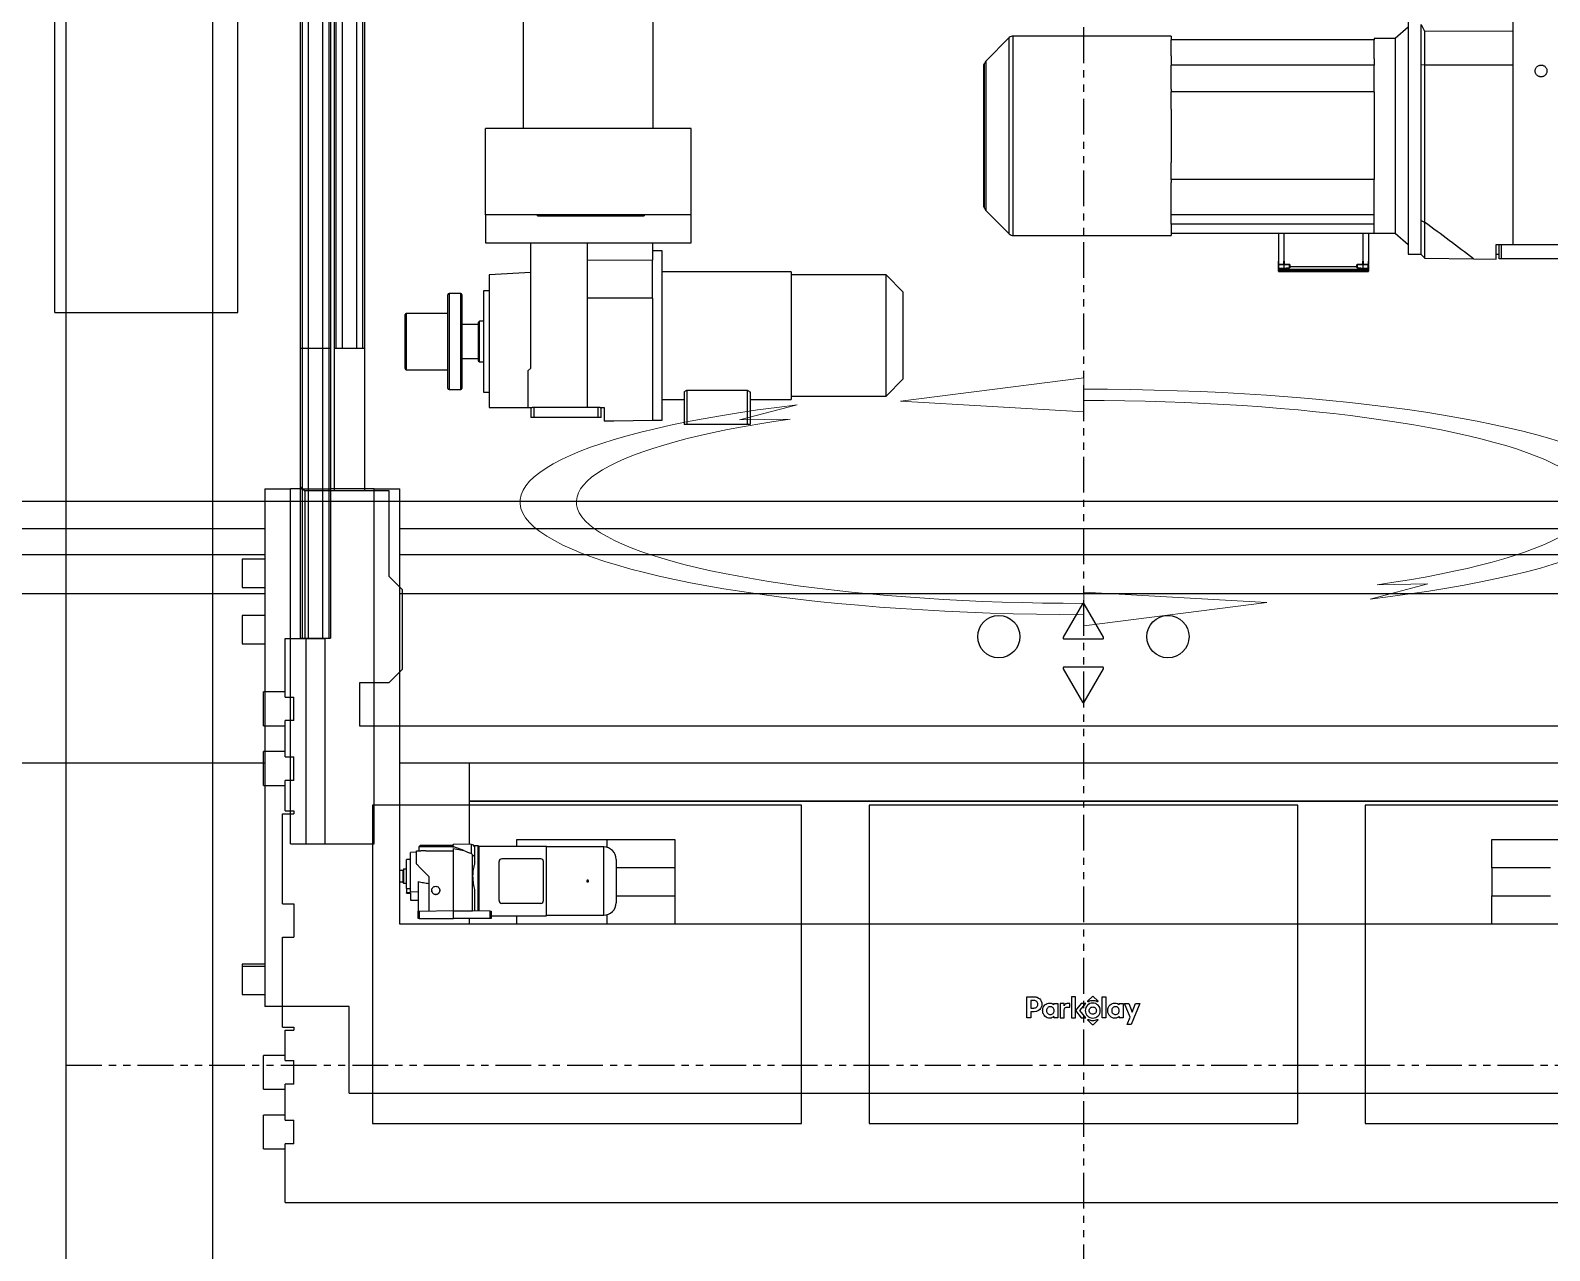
# Model space of a CAD drawing. Header units: millimetres. Extents: x 1221 to 3946, y 1119 to 5234.
# Drawn here: x 2651.5 to 2921.1, y 2233 to 2449.5 of the extents above; entities that cross this region are included whole.
import ezdxf

# ---------------------------------------------------------------- set-up
doc = ezdxf.new("R2010")
doc.units = ezdxf.units.MM
doc.set_wipeout_variables(frame=1)
doc.linetypes.add('PHANTOM', pattern=[12.7, 6.35, -1.27, 1.27, -1.27, 1.27, -1.27])
doc.layers.add('PK24-LOGO', color=7, linetype='Continuous')
doc.layers.add('PK24E-STRUCT-STEEL', color=254, linetype='Continuous')
for name, color, linetype, true_color in [('PK24-SYS-ROOM', 8, 'Continuous', 0x808080), ('PK24E-COMP-PALLET', 132, 'Continuous', 0x00b7c8), ('PK24E-HELPER', 253, 'PHANTOM', 0xa1a1a1), ('PK24E-SYS-LIFT', 31, 'Continuous', 0xffcc5a), ('PK24E-SYS-SHELF', 31, 'Continuous', 0xffcc5a)]:
    doc.layers.add(name, color=color, linetype=linetype, true_color=true_color)
doc.layers.add('PK24E-TTARROW', color=20, linetype='Continuous', lineweight=20, true_color=0xf54b32)

# ---------------------------------------------------------------- blocks, each defined once
blk = doc.blocks.new('ELIFT-DU--BACK-COMP-PKE24')
at = {"layer": 'PK24E-SYS-LIFT', "linetype": 'Continuous', "lineweight": 25}
for p, q in [((-138.95, 155.15), (-138.95, 27.17)), ((-138.62, 155.15), (-138.62, 27.17)), ((-137.52, 155.15), (-137.52, 27.17)), ((-134.98, 155.15), (-134.98, 27.17)), ((-133.88, 155.15), (-133.88, 27.17)), ((-133.55, 155.15), (-133.55, 27.17)), ((-132.95, 155.15), (-132.95, 27.17)), ((-132.62, 155.15), (-132.62, 27.17)), ((-131.52, 155.15), (-131.52, 27.17)), ((-128.98, 155.15), (-128.98, 27.17)), ((-127.88, 155.15), (-127.88, 27.17)), ((-127.55, 155.15), (-127.55, 27.17)), ((-182.5, 33.5), (-182.5, 143.9)), ((-150, 33.5), (-150, 143.9)), ((-99.35, 66.15), (-99.35, 96.65)), ((-76.35, 66.15), (-76.35, 96.65)), ((76.25, 83.45), (76.25, 86.45)), ((57.65, 84.14), (55.3, 82.1)), ((57.65, 85.85), (57.65, 43.85)), ((59.95, 84.6), (60.55, 83.39)), ((59.95, 77.47), (59.95, 84.6)), ((-13.14, 82.26), (-17.24, 78.16)), ((-13.14, 47.44), (-13.14, 82.26)), ((15.6, 82.55), (-12.44, 82.55)), ((-12.44, 47.15), (-12.44, 82.55)), ((15.6, 82.55), (15.6, 81.9)), ((15.6, 79.05), (15.6, 81.9)), ((51.6, 81.9), (15.6, 81.9)), ((55.3, 82.1), (51.6, 82.1)), ((51.6, 82.1), (51.6, 81.9)), ((51.6, 78.49), (51.6, 81.9)), ((55.3, 82.1), (55.3, 47.6)), ((60.55, 83.39), (76.25, 83.45)), ((60.55, 83.39), (60.55, 77.46)), ((76.25, 77.45), (76.25, 83.45)), ((15.6, 79.05), (15.6, 77.37)), ((51.6, 78.49), (51.6, 77.37)), ((-17.7, 77.35), (-17.7, 52.35)), ((-17.51, 52.04), (-17.51, 77.66)), ((-17.24, 51.54), (-17.24, 78.16)), ((15.6, 73.12), (15.6, 77.37)), ((51.6, 77.37), (15.6, 77.37)), ((51.6, 72.63), (51.6, 77.37)), ((59.95, 49.83), (59.95, 77.47)), ((59.95, 77.47), (60.55, 77.46)), ((60.55, 77.46), (76.25, 77.45)), ((60.55, 77.46), (60.55, 49.53)), ((76.25, 45.55), (76.25, 77.45)), ((15.6, 73.12), (15.6, 72.63)), ((15.6, 69.6), (15.6, 72.63)), ((51.6, 72.63), (15.6, 72.63)), ((51.6, 72.63), (51.6, 67.47)), ((15.6, 69.6), (15.6, 60.1)), ((51.6, 67.47), (51.6, 62.23)), ((-106.1, 50.85), (-106.1, 66.15)), ((-69.6, 66.15), (-106.1, 66.15)), ((-69.6, 50.85), (-69.6, 66.15)), ((51.6, 62.23), (51.6, 57.07)), ((15.6, 57.07), (15.6, 60.1)), ((15.6, 57.07), (15.6, 56.58)), ((51.6, 57.07), (15.6, 57.07)), ((51.6, 50.8), (51.6, 57.07)), ((15.6, 50.8), (15.6, 56.58)), ((-17.24, 51.54), (-13.14, 47.44)), ((-106.1, 50.85), (-106.1, 45.85)), ((-96.85, 50.85), (-106.1, 50.85)), ((-69.6, 50.85), (-106.1, 50.85)), ((-96.85, 50.65), (-96.85, 50.85)), ((-96.85, 50.65), (-77.95, 50.65)), ((-77.95, 50.85), (-77.95, 50.65)), ((-69.6, 50.85), (-77.95, 50.85)), ((-69.6, 45.85), (-69.6, 50.85)), ((51.6, 50.8), (15.6, 50.8)), ((15.6, 49.2), (15.6, 50.8)), ((15.6, 49.2), (15.6, 49.19)), ((51.6, 49.2), (15.6, 49.2)), ((15.6, 49.19), (15.6, 47.6)), ((51.6, 49.2), (51.6, 50.8)), ((51.6, 47.6), (51.6, 49.2)), ((59.95, 49.83), (60.54, 49.52)), ((59.95, 43.8), (59.95, 49.83)), ((60.55, 49.53), (60.54, 49.52)), ((60.54, 49.52), (60.54, 43.19)), ((-106.1, 45.85), (-88.05, 45.85)), ((-98.05, 23.65), (-98.05, 45.85)), ((-88.05, 45.85), (-88.05, 42.85)), ((-88.05, 45.85), (-69.6, 45.85)), ((-76.45, 45.85), (-76.45, 42.81)), ((-12.44, 47.15), (15.6, 47.15)), ((15.6, 47.6), (15.6, 47.15)), ((15.6, 47.6), (51.6, 47.6)), ((34.6, 47.6), (34.6, 42.6)), ((35.6, 47.6), (35.6, 42.6)), ((49.6, 47.6), (49.6, 42.6)), ((50.6, 47.6), (50.6, 42.6)), ((51.6, 47.6), (55.3, 47.6)), ((55.3, 47.6), (57.65, 45.56)), ((-74.75, 44.42), (-76.45, 44.42)), ((-74.75, 29.42), (-74.75, 44.42)), ((57.65, 43.85), (59.95, 43.85)), ((60.54, 43.19), (59.95, 43.8)), ((60.54, 43.19), (60.55, 43.17)), ((60.55, 43.17), (69.2, 43.02)), ((73.25, 45.55), (76.25, 45.55)), ((73.25, 42.95), (73.25, 45.55)), ((73.75, 43.8), (73.25, 43.8)), ((73.75, 43.05), (73.75, 45.55)), ((74.16, 45.55), (74.16, 43.05)), ((76.25, 45.55), (89.65, 45.55)), ((-98.05, 40.6), (-105.45, 40.21)), ((-88.05, 42.85), (-88.05, 36.05)), ((-88.05, 42.85), (-76.45, 42.81)), ((-76.45, 36.06), (-76.45, 42.81)), ((-51.85, 40.74), (-74.75, 40.74)), ((-51.85, 40.74), (-51.85, 29.42)), ((34.6, 42.6), (34.63, 42.6)), ((34.6, 42.05), (34.6, 42.6)), ((34.63, 42.05), (34.6, 42.05)), ((34.6, 42.05), (34.6, 41.95)), ((34.65, 41.95), (34.6, 41.95)), ((34.6, 41.38), (34.6, 41.95)), ((34.65, 41.38), (34.6, 41.38)), ((34.6, 41.26), (34.6, 41.38)), ((34.6, 41.26), (34.6, 41.16)), ((34.65, 41.16), (34.6, 41.16)), ((34.6, 41.09), (34.6, 41.16)), ((34.65, 41.09), (34.6, 41.09)), ((34.6, 40.99), (34.6, 41.09)), ((34.6, 40.98), (34.6, 40.99)), ((34.6, 40.88), (34.6, 40.98)), ((34.6, 40.82), (34.6, 40.88)), ((34.63, 42.6), (34.63, 42.05)), ((34.63, 42.05), (35.57, 42.05)), ((34.65, 42), (34.66, 42)), ((34.65, 41.95), (34.65, 42)), ((35.6, 41.95), (34.65, 41.95)), ((34.65, 41.95), (34.65, 41.38)), ((34.65, 41.33), (34.65, 41.38)), ((34.65, 41.38), (35.6, 41.38)), ((34.65, 41.33), (34.65, 41.21)), ((35.6, 41.33), (34.65, 41.33)), ((34.65, 41.21), (50.55, 41.21)), ((34.65, 41.21), (34.65, 41.16)), ((50.55, 41.16), (34.65, 41.16)), ((34.65, 41.16), (34.65, 41.09)), ((34.65, 41.09), (50.55, 41.09)), ((34.65, 41.09), (34.65, 40.94)), ((34.65, 40.94), (50.55, 40.94)), ((34.65, 40.94), (34.65, 40.83)), ((34.65, 40.83), (50.55, 40.83)), ((34.65, 40.83), (34.65, 40.77)), ((34.65, 40.77), (50.55, 40.77)), ((35.61, 42), (34.66, 42)), ((35.57, 42.05), (35.57, 42.6)), ((35.57, 42.6), (35.6, 42.6)), ((35.64, 42.05), (35.57, 42.05)), ((35.6, 42.6), (35.64, 42.6)), ((35.6, 42), (35.6, 41.95)), ((35.6, 41.95), (35.6, 41.38)), ((36.6, 41.95), (35.6, 41.95)), ((35.6, 41.33), (35.6, 41.38)), ((35.61, 42), (35.64, 42)), ((35.64, 42.6), (35.64, 42.05)), ((35.64, 42.05), (35.64, 42)), ((35.64, 42.05), (36.55, 42.05)), ((36.55, 42), (35.64, 42)), ((36.55, 42), (36.55, 42.05)), ((36.65, 41.95), (36.6, 41.95)), ((36.6, 41.64), (36.6, 41.95)), ((36.65, 41.64), (36.6, 41.64)), ((36.6, 41.51), (36.6, 41.64)), ((36.65, 41.95), (36.65, 41.64)), ((36.65, 41.64), (48.55, 41.64)), ((36.65, 41.64), (36.65, 41.59)), ((48.55, 41.59), (36.65, 41.59)), ((36.65, 41.59), (36.65, 41.46)), ((48.55, 41.64), (48.55, 41.95)), ((48.6, 41.95), (48.55, 41.95)), ((48.55, 41.64), (48.55, 41.59)), ((48.6, 41.64), (48.55, 41.64)), ((48.55, 41.46), (48.55, 41.59)), ((48.57, 41.44), (48.55, 41.46)), ((48.6, 41.95), (48.6, 41.64)), ((49.6, 41.95), (48.6, 41.95)), ((48.6, 41.64), (48.6, 41.51)), ((48.65, 42.05), (48.65, 42)), ((48.65, 42.05), (49.56, 42.05)), ((49.56, 42), (48.65, 42)), ((49.56, 42.05), (49.56, 42.6)), ((49.56, 42.6), (49.6, 42.6)), ((49.63, 42.05), (49.56, 42.05)), ((49.56, 42), (49.56, 42.05)), ((49.56, 42), (49.59, 42)), ((50.54, 42), (49.59, 42)), ((49.6, 42.6), (49.63, 42.6)), ((49.6, 41.95), (49.6, 42)), ((49.6, 41.95), (49.6, 41.38)), ((50.55, 41.95), (49.6, 41.95)), ((49.6, 41.38), (49.6, 41.33)), ((49.6, 41.38), (50.55, 41.38)), ((50.55, 41.33), (49.6, 41.33)), ((49.63, 42.6), (49.63, 42.05)), ((49.63, 42.05), (50.57, 42.05)), ((50.54, 42), (50.55, 42)), ((50.55, 42), (50.55, 41.95)), ((50.6, 41.95), (50.55, 41.95)), ((50.55, 41.38), (50.55, 41.95)), ((50.6, 41.38), (50.55, 41.38)), ((50.55, 41.38), (50.55, 41.33)), ((50.55, 41.21), (50.55, 41.33)), ((50.55, 41.21), (50.55, 41.16)), ((50.6, 41.16), (50.55, 41.16)), ((50.55, 41.09), (50.55, 41.16)), ((50.6, 41.09), (50.55, 41.09)), ((50.55, 40.94), (50.55, 41.09)), ((50.55, 40.83), (50.55, 40.94)), ((50.55, 40.77), (50.55, 40.83)), ((50.57, 42.6), (50.6, 42.6)), ((50.57, 42.05), (50.57, 42.6)), ((50.6, 42.05), (50.57, 42.05)), ((50.6, 42.6), (50.6, 42.05)), ((50.6, 41.95), (50.6, 42.05)), ((50.6, 41.95), (50.6, 41.38)), ((50.6, 41.38), (50.6, 41.26)), ((50.6, 41.16), (50.6, 41.26)), ((50.6, 41.16), (50.6, 41.09)), ((50.6, 41.09), (50.6, 40.99)), ((50.6, 40.99), (50.6, 40.98)), ((50.6, 40.98), (50.6, 40.88)), ((50.6, 40.88), (50.6, 40.82)), ((69.2, 43.02), (73.25, 42.95)), ((74.16, 43.05), (73.75, 43.05)), ((89.16, 43.05), (74.16, 43.05)), ((-105.45, 40.21), (-105.45, 16.65)), ((-35.01, 40.17), (-51.85, 40.17)), ((-31.95, 37.11), (-35.01, 40.17)), ((-35.01, 18.67), (-35.01, 40.17)), ((-112.75, 27.86), (-112.75, 36.65)), ((-110.45, 36.85), (-112.55, 36.85)), ((-112.55, 36.85), (-112.55, 27.85)), ((-110.45, 27.85), (-110.45, 36.85)), ((-110.25, 36.65), (-110.25, 27.86)), ((-105.45, 37.35), (-106.45, 37.35)), ((-106.45, 37.35), (-106.45, 28.35)), ((-88.05, 36.05), (-88.05, 16.65)), ((-76.45, 36.06), (-76.45, 14.35)), ((-31.95, 21.73), (-31.95, 37.11)), ((-182.5, 33.5), (-150, 33.5)), ((-120.35, 28.07), (-120.35, 33.15)), ((-112.75, 33.35), (-120.15, 33.35)), ((-120.15, 33.35), (-120.15, 28.05)), ((-107.35, 31.35), (-110.25, 31.35)), ((-107.15, 31.95), (-107.35, 31.75)), ((-107.35, 31.75), (-107.35, 28.35)), ((-106.45, 31.95), (-107.15, 31.95)), ((-107.15, 28.35), (-107.15, 31.95)), ((-138.95, 27.17), (-138.62, 27.17)), ((-138.62, 27.17), (-137.52, 27.17)), ((-137.52, 27.17), (-134.98, 27.17)), ((-134.98, 27.17), (-133.88, 27.17)), ((-133.88, 27.17), (-133.55, 27.17)), ((-132.95, 27.17), (-132.62, 27.17)), ((-132.62, 27.17), (-131.52, 27.17)), ((-131.52, 27.17), (-128.98, 27.17)), ((-128.98, 27.17), (-127.88, 27.17)), ((-127.88, 27.17), (-127.55, 27.17)), ((-120.35, 23.55), (-120.35, 28.07)), ((-120.15, 28.05), (-120.15, 23.35)), ((-112.75, 20.05), (-112.75, 27.86)), ((-112.55, 27.85), (-112.55, 19.85)), ((-110.45, 19.85), (-110.45, 27.85)), ((-110.25, 27.86), (-110.25, 20.05)), ((-107.35, 28.35), (-107.35, 24.95)), ((-107.15, 24.75), (-107.15, 28.35)), ((-106.45, 28.35), (-106.45, 19.35)), ((-74.75, 14.42), (-74.75, 29.42)), ((-51.85, 29.42), (-51.85, 18.1)), ((-110.25, 25.35), (-107.35, 25.35)), ((-107.35, 24.95), (-107.15, 24.75)), ((-107.15, 24.75), (-106.45, 24.75)), ((-120.15, 23.35), (-112.75, 23.35)), ((-98.05, 23.65), (-98.55, 23.15)), ((-98.55, 23.15), (-98.55, 16.65)), ((-35.01, 18.67), (-31.95, 21.73)), ((-112.55, 19.85), (-110.45, 19.85)), ((-106.45, 19.35), (-105.45, 19.35)), ((-70.84, 19.45), (-70.84, 13.65)), ((-70.34, 19.73), (-59.64, 19.73)), ((-70.34, 19.73), (-70.34, 13.65)), ((-59.64, 19.73), (-59.64, 13.65)), ((-59.14, 19.45), (-59.14, 13.65)), ((-98.55, 16.65), (-97.77, 16.65)), ((-98.05, 16.65), (-98.05, 14.85)), ((-97.46, 16.65), (-97.77, 16.65)), ((-97.46, 14.85), (-97.46, 16.65)), ((-86.16, 16.65), (-97.46, 16.65)), ((-86.16, 16.65), (-86.16, 14.85)), ((-85.73, 16.65), (-86.16, 16.65)), ((-85.73, 16.65), (-85.05, 16.65)), ((-85.55, 14.85), (-85.55, 16.65)), ((-85.05, 16.65), (-85.05, 14.2)), ((-74.75, 18.1), (-70.84, 18.1)), ((-59.14, 18.1), (-51.85, 18.1)), ((-51.85, 18.67), (-35.01, 18.67)), ((-97.46, 14.85), (-98.05, 14.85)), ((-86.16, 14.85), (-97.46, 14.85)), ((-85.55, 14.85), (-86.16, 14.85)), ((-76.45, 14.42), (-74.75, 14.42)), ((-70.34, 13.65), (-70.84, 13.65)), ((-59.64, 13.65), (-70.34, 13.65)), ((-59.14, 13.65), (-59.64, 13.65))]:
    blk.add_line(p, q, dxfattribs=at)
at = {"layer": 'PK24E-SYS-LIFT', "linetype": 'Continuous', "lineweight": 25, "flags": 128}
for points in [[(34.6, 40.98), (34.6, 40.98), (34.6, 40.98)], [(50.6, 40.98), (50.6, 40.98), (50.6, 40.98)], [(-76.45, 36.06), (-76.96, 36.06), (-88.05, 36.05)], [(-76.45, 14.35), (-83.29, 14.23), (-85.05, 14.2)]]:
    blk.add_lwpolyline(points, dxfattribs=at)
at = {"layer": 'PK24E-SYS-LIFT', "linetype": 'Continuous', "lineweight": 25}
for centre, radius, start, end in [((-12.44, 81.55), 1, 90, 135), ((-17.35, 77.35), 0.35, 117.8212, 180), ((-16.54, 77.45), 1, 135, 167.922), ((-17.35, 52.35), 0.35, 180, 242.1788), ((-16.54, 52.25), 1, 192.078, 225), ((-12.44, 48.15), 1, 225, 270), ((34.65, 42.05), 0.05, 180, 270), ((34.65, 41.38), 0.0498, 180.1824, 270.1807), ((34.65, 41.26), 0.0499, 180.1163, 270.1096), ((34.65, 40.99), 0.05, 180, 270), ((34.65, 40.88), 0.05, 180, 270), ((34.65, 40.82), 0.05, 180, 270), ((34.67, 42.04), 0.0446, 171.9544, 258.5816), ((35.61, 42.04), 0.0446, 171.9533, 258.5781), ((36.55, 41.95), 0.1, 0, 90), ((36.55, 41.95), 0.05, 0, 90), ((36.65, 41.64), 0.0497, 180.326, 270.3092), ((36.65, 41.51), 0.0498, 180.2454, 270.2381), ((48.65, 41.95), 0.1, 90, 180), ((48.55, 41.64), 0.0497, 269.6908, 359.674), ((48.55, 41.51), 0.0498, 269.7619, 359.7546), ((48.65, 41.95), 0.05, 90, 180), ((49.59, 42.04), 0.0446, 281.4219, 8.0467), ((50.53, 42.04), 0.0446, 281.4183, 8.0548), ((50.55, 42.05), 0.05, 270, 0), ((50.55, 41.38), 0.0498, 269.8178, 359.8259), ((50.55, 41.26), 0.0499, 269.889, 359.892), ((50.55, 40.99), 0.05, 270, 0), ((50.55, 40.88), 0.05, 270, 0), ((50.55, 40.82), 0.05, 270, 0), ((-112.55, 36.65), 0.2, 90, 180), ((-110.45, 36.65), 0.2, 0, 90), ((-120.15, 33.15), 0.2, 90, 180), ((-120.15, 23.55), 0.2, 180, 270), ((-112.55, 20.05), 0.2, 180, 270), ((-110.45, 20.05), 0.2, 270, 0), ((-76.2, 29.42), 11.32, 298.2486, 301.1629), ((-53.79, 29.42), 11.32, 238.8371, 241.7514)]:
    blk.add_arc(centre, radius, start, end, dxfattribs=at)
blk.add_ellipse((-195.13, 80.26), major_axis=(335.48, -139.68), ratio=0.263049, start_param=0.78, end_param=0.82023, dxfattribs=at)
for points, knots in [([(80.45, 77.08), (80.41, 77.03), (80.32, 76.93), (80.22, 76.74), (80.17, 76.54), (80.15, 76.33), (80.17, 76.13), (80.24, 75.93), (80.34, 75.75), (80.47, 75.59), (80.63, 75.46), (80.82, 75.37), (81.02, 75.31), (81.22, 75.29), (81.43, 75.32), (81.63, 75.38), (81.81, 75.48), (81.97, 75.61), (82.1, 75.78), (82.19, 75.96), (82.25, 76.16), (82.26, 76.37), (82.24, 76.57), (82.18, 76.77), (82.08, 76.95), (81.94, 77.11), (81.78, 77.24), (81.6, 77.33), (81.4, 77.39), (81.19, 77.41), (80.99, 77.38), (80.79, 77.32), (80.61, 77.22), (80.5, 77.13), (80.45, 77.08)], [0, 0, 0, 0, 0.031428, 0.062682, 0.093982, 0.125139, 0.156467, 0.187618, 0.218907, 0.250146, 0.281338, 0.312653, 0.343797, 0.375123, 0.406315, 0.437582, 0.468878, 0.500048, 0.531385, 0.562541, 0.593846, 0.625083, 0.65629, 0.687603, 0.718746, 0.750069, 0.781244, 0.812513, 0.843793, 0.874966, 0.906298, 0.937452, 0.96877, 1, 1, 1, 1]), ([(35.6, 41.38), (35.67, 41.38), (35.86, 41.38), (36.14, 41.4), (36.39, 41.42), (36.57, 41.46), (36.59, 41.49), (36.6, 41.51)], [0, 0, 0, 0, 0.136408, 0.350577, 0.566327, 0.783148, 1, 1, 1, 1]), ([(36.65, 41.46), (36.64, 41.44), (36.61, 41.41), (36.43, 41.38), (36.16, 41.35), (35.87, 41.33), (35.68, 41.33), (35.6, 41.33)], [0, 0, 0, 0, 0.216833, 0.433696, 0.649438, 0.863605, 1, 1, 1, 1]), ([(49.6, 41.33), (49.48, 41.33), (49.25, 41.34), (48.93, 41.36), (48.7, 41.39), (48.59, 41.42), (48.57, 41.43), (48.57, 41.44)], [0, 0, 0, 0, 0.240515, 0.481051, 0.722248, 0.964971, 1, 1, 1, 1]), ([(48.6, 41.51), (48.61, 41.5), (48.62, 41.47), (48.74, 41.44), (48.97, 41.41), (49.26, 41.39), (49.49, 41.38), (49.6, 41.38)], [0, 0, 0, 0, 0.146419, 0.361088, 0.574461, 0.787236, 1, 1, 1, 1]), ([(-105.45, 16.65), (-104.89, 16.65), (-103.76, 16.65), (-102.03, 16.65), (-100.3, 16.65), (-99.13, 16.65), (-98.55, 16.65)], [0, 0, 0, 0, 0.249379, 0.498844, 0.749416, 1, 1, 1, 1])]:
    blk.add_open_spline(points, degree=3, knots=knots, dxfattribs=at)
blk = doc.blocks.new('*U5')
at = {"layer": 'PK24E-SYS-LIFT'}
for p, q in [((-138.95, 67.07), (-137.9, 67.07)), ((-138.95, 67.07), (-138.95, 42.55)), ((-138.95, 67.07), (-138.62, 67.07)), ((-138.62, 67.07), (-137.9, 67.07)), ((-137.9, 67.07), (-136.98, 67.07)), ((-137.9, 67.07), (-134.6, 67.07)), ((-136.98, 67.07), (-135.52, 67.07)), ((-135.52, 67.07), (-134.6, 67.07)), ((-134.6, 67.07), (-133.55, 67.07)), ((-134.6, 67.07), (-133.88, 67.07)), ((-133.88, 67.07), (-133.55, 67.07)), ((-133.55, 67.07), (-133.55, 41.75)), ((-132.95, 67.07), (-132.95, 41.75)), ((-132.95, 67.07), (-131.9, 67.07)), ((-132.95, 67.07), (-132.62, 67.07)), ((-132.62, 67.07), (-131.9, 67.07)), ((-131.9, 67.07), (-130.98, 67.07)), ((-131.9, 67.07), (-128.6, 67.07)), ((-130.98, 67.07), (-129.52, 67.07)), ((-129.52, 67.07), (-128.6, 67.07)), ((-128.6, 67.07), (-127.55, 67.07)), ((-128.6, 67.07), (-127.88, 67.07)), ((-127.88, 67.07), (-127.55, 67.07)), ((-127.55, 67.07), (-127.55, 41.75)), ((-138.95, 42.55), (-138.15, 41.75)), ((-138.15, 41.75), (-138.15, 15.6)), ((-123.18, 41.75), (-138.15, 41.75)), ((-123.18, 26.56), (-123.18, 41.75)), ((-120.81, 24.19), (-123.18, 26.56)), ((-120.81, 10.12), (-120.81, 24.19)), ((-141.6, 5.19), (-141.6, 15.6)), ((-141.6, 15.6), (-138.15, 15.6)), ((-123.18, 7.75), (-120.81, 10.12)), ((-141.6, 6.1), (-145.45, 6.1)), ((-145.45, 0.1), (-145.45, 6.1)), ((-128.35, 7.75), (-123.18, 7.75)), ((-128.35, 0), (-128.35, 7.75)), ((-141.6, 5.19), (-140.1, 5.19)), ((-140.1, 1.01), (-140.1, 5.19)), ((-145.45, 0.1), (-141.6, 0.1)), ((-140.1, 1.01), (-141.6, 1.01)), ((-141.6, -5.41), (-141.6, 1.01)), ((128.35, 0), (-128.35, 0)), ((-141.6, -4.5), (-145.45, -4.5)), ((-145.45, -7.5), (-145.45, -4.5)), ((-145.45, -10.5), (-145.45, -7.5)), ((-141.6, -5.41), (-140.1, -5.41)), ((-140.1, -9.59), (-140.1, -5.41)), ((-145.45, -10.5), (-141.6, -10.5)), ((-140.1, -9.59), (-141.6, -9.59)), ((-141.6, -15), (-141.6, -9.59)), ((-142.1, -31.5), (-142.1, -15.5)), ((-142.1, -15.5), (-140.1, -15.5)), ((-141.6, -15), (-140.1, -15)), ((-140.1, -15), (-140.1, -15.5)), ((-50.03, -14), (-126.1, -14)), ((-126.1, -14), (-126.1, -70.48)), ((-50.03, -70.48), (-50.03, -14)), ((38.03, -14), (-38.03, -14)), ((-38.03, -14), (-38.03, -70.48)), ((38.03, -70.48), (38.03, -14)), ((126.1, -14), (50.03, -14)), ((50.03, -14), (50.03, -70.48)), ((-142.1, -31.5), (-140.1, -31.5)), ((-140.1, -31.5), (-140.1, -37.38)), ((-142.1, -53.38), (-142.1, -37.38)), ((-142.1, -37.38), (-140.1, -37.38)), ((-142.1, -53.38), (-140.1, -53.38)), ((-141.6, -59.29), (-141.6, -53.88)), ((-141.6, -53.88), (-140.1, -53.88)), ((-140.1, -53.38), (-140.1, -53.88)), ((-141.6, -58.38), (-145.45, -58.38)), ((-145.45, -64.38), (-145.45, -58.38)), ((-141.6, -59.29), (-140.1, -59.29)), ((-140.1, -63.47), (-140.1, -59.29)), ((-145.45, -64.38), (-141.6, -64.38)), ((-140.1, -63.47), (-141.6, -63.47)), ((-141.6, -69.89), (-141.6, -63.47)), ((-141.6, -68.98), (-145.45, -68.98)), ((-145.45, -71.98), (-145.45, -68.98)), ((-141.6, -69.89), (-140.1, -69.89)), ((-140.1, -74.07), (-140.1, -69.89)), ((-145.45, -74.98), (-145.45, -71.98)), ((-126.1, -70.48), (-50.03, -70.48)), ((-38.03, -70.48), (38.03, -70.48)), ((50.03, -70.48), (126.1, -70.48)), ((-145.45, -74.98), (-141.6, -74.98)), ((-140.1, -74.07), (-141.6, -74.07)), ((-141.6, -84.48), (-141.6, -74.07)), ((-141.6, -84.48), (141.6, -84.48))]:
    blk.add_line(p, q, dxfattribs=at)
blk = doc.blocks.new('PALLET--NOCAR-SIDE-COMP-PKE24')
at = {"layer": 'PK24E-COMP-PALLET'}
for p, q in [((262.27, 0), (-262.27, 0)), ((249.45, -4.9), (-249.45, -4.9)), ((249.45, -9.5), (-249.45, -9.5))]:
    blk.add_line(p, q, dxfattribs=at)
blk = doc.blocks.new('TTARROW---TOP-DECOR-PK24')
at = {"layer": 'PK24E-TTARROW'}
for points in [[(0, 90), (0, 80), (-32.49, 89.27), (0, 110), (0, 100, -0.763437), (50.85, -86.11), (61.06, -72.77), (52.06, -73.42, 0.73095)], [(0, -90), (0, -80), (32.49, -89.27), (0, -110), (0, -100, -0.763437), (-50.85, 86.11), (-61.06, 72.77), (-52.06, 73.42, 0.73095)]]:
    blk.add_lwpolyline(points, format="xyb", close=True, dxfattribs=at)
blk = doc.blocks.new('LOGO----DECOR-PK24')
at = {"layer": 'PK24-LOGO'}
for p, q in [((-10, 2.13), (-8.71, 2.13)), ((-10, -1.62), (-10, 2.13)), ((-9.29, 1.47), (-9.29, 0.11)), ((-8.76, 1.47), (-9.29, 1.47)), ((-9.29, 0.11), (-8.76, 0.11)), ((-8.61, 1.46), (-8.76, 1.47)), ((-8.76, 0.11), (-8.61, 0.13)), ((-8.71, 2.13), (-8.43, 2.11)), ((-8.48, 1.42), (-8.61, 1.46)), ((-8.61, 0.13), (-8.48, 0.17)), ((-8.36, 1.35), (-8.48, 1.42)), ((-8.48, 0.17), (-8.36, 0.23)), ((-8.43, 2.11), (-8.3, 2.07)), ((-8.26, 1.27), (-8.36, 1.35)), ((-8.36, 0.23), (-8.26, 0.31)), ((-8.3, 2.07), (-8.17, 2.03)), ((-8.19, 1.17), (-8.26, 1.27)), ((-8.26, 0.31), (-8.19, 0.41)), ((-8.13, 1.05), (-8.19, 1.17)), ((-8.19, 0.41), (-8.13, 0.53)), ((-8.17, 2.03), (-7.94, 1.9)), ((-8.09, 0.93), (-8.13, 1.05)), ((-8.13, 0.53), (-8.09, 0.66)), ((-8.08, 0.79), (-8.09, 0.93)), ((-8.09, 0.66), (-8.08, 0.79)), ((-7.94, 1.9), (-7.74, 1.74)), ((-7.74, 1.74), (-7.58, 1.55)), ((-7.58, 0.04), (-7.74, -0.16)), ((-7.58, 1.55), (-7.46, 1.32)), ((-7.46, 0.27), (-7.58, 0.04)), ((-7.46, 1.32), (-7.38, 1.06)), ((-7.38, 0.52), (-7.46, 0.27)), ((-7.38, 1.06), (-7.36, 0.79)), ((-7.36, 0.79), (-7.38, 0.52)), ((-7.19, -0.02), (-7.16, 0.13)), ((-7.16, 0.13), (-7.11, 0.26)), ((-7.11, 0.26), (-6.98, 0.49)), ((-6.98, 0.49), (-6.82, 0.68)), ((-6.82, 0.68), (-6.62, 0.82)), ((-6.62, 0.82), (-6.41, 0.92)), ((-6.42, 0.06), (-6.48, -0.05)), ((-6.33, 0.17), (-6.42, 0.06)), ((-6.41, 0.92), (-6.19, 0.98)), ((-6.23, 0.25), (-6.33, 0.17)), ((-6.11, 0.31), (-6.23, 0.25)), ((-6.19, 0.98), (-5.97, 1)), ((-5.98, 0.35), (-6.11, 0.31)), ((-5.84, 0.36), (-5.98, 0.35)), ((-5.97, 1), (-5.74, 0.98)), ((-5.71, 0.35), (-5.84, 0.36)), ((-5.74, 0.98), (-5.53, 0.92)), ((-5.58, 0.31), (-5.71, 0.35)), ((-5.47, 0.24), (-5.58, 0.31)), ((-5.53, 0.92), (-5.35, 0.82)), ((-5.37, 0.16), (-5.47, 0.24)), ((-5.29, 0.06), (-5.37, 0.16)), ((-5.35, 0.82), (-5.21, 0.7)), ((-5.23, -0.06), (-5.29, 0.06)), ((-5.21, 0.7), (-5.21, 0.95)), ((-5.21, 0.95), (-4.5, 0.95)), ((-4.5, 0.95), (-4.5, -1.62)), ((-3.41, 0.95), (-4.11, 0.95)), ((-4.11, 0.95), (-4.11, -1.62)), ((-3.41, 0.53), (-3.41, 0.95)), ((-3.36, 0.62), (-3.41, 0.53)), ((-3.37, -0.03), (-3.32, 0.06)), ((-3.29, 0.71), (-3.36, 0.62)), ((-3.32, 0.06), (-3.26, 0.13)), ((-3.22, 0.78), (-3.29, 0.71)), ((-3.26, 0.13), (-3.19, 0.19)), ((-3.14, 0.84), (-3.22, 0.78)), ((-3.19, 0.19), (-3.11, 0.23)), ((-3.05, 0.89), (-3.14, 0.84)), ((-3.11, 0.23), (-3.02, 0.26)), ((-2.94, 0.92), (-3.05, 0.89)), ((-3.02, 0.26), (-2.92, 0.27)), ((-2.83, 0.94), (-2.94, 0.92)), ((-2.92, 0.27), (-2.42, 0.27)), ((-2.7, 0.95), (-2.83, 0.94)), ((-2.42, 0.95), (-2.7, 0.95)), ((-2.42, 0.27), (-2.42, 0.95)), ((-1.42, 2.13), (-2.13, 2.13)), ((-2.13, 2.13), (-2.13, -1.62)), ((-1.42, -1.62), (-1.42, 2.13)), ((-0.37, 0.95), (-1.42, -0.33)), ((-0.61, -0.33), (0.44, 0.95)), ((0.44, 0.95), (-0.37, 0.95)), ((0.44, 0.19), (0.36, -0.06)), ((0.56, 0.41), (0.44, 0.19)), ((0.72, 0.61), (0.56, 0.41)), ((0.92, 0.77), (0.72, 0.61)), ((0.77, 1.32), (0.79, 1.37)), ((0.78, 1.26), (0.77, 1.32)), ((0.81, 1.24), (0.78, 1.26)), ((0.79, 1.37), (1.61, 2.19)), ((0.85, 1.23), (0.81, 1.24)), ((0.89, 1.24), (0.85, 1.23)), ((1.07, 1.32), (0.89, 1.24)), ((1.15, 0.9), (0.92, 0.77)), ((1.27, 1.37), (1.07, 1.32)), ((1.07, -0.08), (1.13, 0.03)), ((1.13, 0.03), (1.21, 0.12)), ((1.4, 0.98), (1.15, 0.9)), ((1.21, 0.12), (1.3, 0.2)), ((1.46, 1.41), (1.27, 1.37)), ((1.3, 0.2), (1.41, 0.26)), ((1.67, 1), (1.4, 0.98)), ((1.41, 0.26), (1.54, 0.3)), ((1.67, 1.42), (1.46, 1.41)), ((1.54, 0.3), (1.67, 0.31)), ((1.61, 2.19), (1.67, 2.21)), ((1.67, 2.21), (1.73, 2.19)), ((1.87, 1.41), (1.67, 1.42)), ((1.94, 0.98), (1.67, 1)), ((1.67, 0.31), (1.8, 0.3)), ((1.73, 2.19), (2.54, 1.37)), ((1.8, 0.3), (1.92, 0.26)), ((2.07, 1.37), (1.87, 1.41)), ((1.92, 0.26), (2.03, 0.2)), ((2.19, 0.9), (1.94, 0.98)), ((2.03, 0.2), (2.13, 0.12)), ((2.26, 1.32), (2.07, 1.37)), ((2.13, 0.12), (2.2, 0.03)), ((2.41, 0.77), (2.19, 0.9)), ((2.2, 0.03), (2.26, -0.08)), ((2.45, 1.24), (2.26, 1.32)), ((2.61, 0.61), (2.41, 0.77)), ((2.48, 1.23), (2.45, 1.24)), ((2.52, 1.24), (2.48, 1.23)), ((2.55, 1.26), (2.52, 1.24)), ((2.54, 1.37), (2.57, 1.32)), ((2.57, 1.32), (2.55, 1.26)), ((2.78, 0.41), (2.61, 0.61)), ((2.9, 0.19), (2.78, 0.41)), ((2.98, -0.06), (2.9, 0.19)), ((3.31, 2.13), (4.01, 2.13)), ((3.31, -1.62), (3.31, 2.13)), ((4.01, 2.13), (4.01, -1.62)), ((4.37, -0.02), (4.4, 0.13)), ((4.4, 0.13), (4.45, 0.26)), ((4.45, 0.26), (4.58, 0.49)), ((4.58, 0.49), (4.74, 0.68)), ((4.74, 0.68), (4.93, 0.82)), ((4.93, 0.82), (5.15, 0.92)), ((5.14, 0.06), (5.08, -0.05)), ((5.23, 0.17), (5.14, 0.06)), ((5.15, 0.92), (5.37, 0.98)), ((5.33, 0.25), (5.23, 0.17)), ((5.45, 0.31), (5.33, 0.25)), ((5.37, 0.98), (5.59, 1)), ((5.58, 0.35), (5.45, 0.31)), ((5.72, 0.36), (5.58, 0.35)), ((5.59, 1), (5.82, 0.98)), ((5.85, 0.35), (5.72, 0.36)), ((5.82, 0.98), (6.03, 0.92)), ((5.98, 0.31), (5.85, 0.35)), ((6.09, 0.24), (5.98, 0.31)), ((6.03, 0.92), (6.21, 0.82)), ((6.19, 0.16), (6.09, 0.24)), ((6.27, 0.06), (6.19, 0.16)), ((6.21, 0.82), (6.35, 0.7)), ((6.32, -0.06), (6.27, 0.06)), ((6.35, 0.7), (6.35, 0.95)), ((6.35, 0.95), (7.06, 0.95)), ((7.06, 0.95), (7.06, -1.62)), ((8.33, -1.51), (7.31, 0.95)), ((7.31, 0.95), (8.05, 0.95)), ((8.05, 0.95), (8.68, -0.63)), ((10, 0.95), (8.51, -2.81)), ((8.68, -0.63), (9.27, 0.95)), ((9.27, 0.95), (10, 0.95)), ((-9.29, -1.62), (-10, -1.62)), ((-8.71, -0.55), (-9.29, -0.55)), ((-9.29, -0.55), (-9.29, -1.62)), ((-8.43, -0.52), (-8.71, -0.55)), ((-8.3, -0.49), (-8.43, -0.52)), ((-8.17, -0.44), (-8.3, -0.49)), ((-7.94, -0.32), (-8.17, -0.44)), ((-7.74, -0.16), (-7.94, -0.32)), ((-7.22, -0.33), (-7.21, -0.17)), ((-7.21, -0.5), (-7.22, -0.33)), ((-7.21, -0.17), (-7.19, -0.02)), ((-7.19, -0.65), (-7.21, -0.5)), ((-7.16, -0.79), (-7.19, -0.65)), ((-7.1, -0.92), (-7.16, -0.79)), ((-6.97, -1.15), (-7.1, -0.92)), ((-6.81, -1.34), (-6.97, -1.15)), ((-6.62, -1.48), (-6.81, -1.34)), ((-6.41, -1.59), (-6.62, -1.48)), ((-6.52, -0.18), (-6.53, -0.33)), ((-6.53, -0.33), (-6.52, -0.47)), ((-6.48, -0.05), (-6.52, -0.18)), ((-6.52, -0.47), (-6.48, -0.6)), ((-6.48, -0.6), (-6.42, -0.72)), ((-6.42, -0.72), (-6.33, -0.82)), ((-6.19, -1.65), (-6.41, -1.59)), ((-6.33, -0.82), (-6.23, -0.9)), ((-6.23, -0.9), (-6.11, -0.97)), ((-5.98, -1.67), (-6.19, -1.65)), ((-6.11, -0.97), (-5.98, -1.01)), ((-5.98, -1.01), (-5.84, -1.02)), ((-5.74, -1.65), (-5.98, -1.67)), ((-5.84, -1.02), (-5.71, -1.01)), ((-5.53, -1.57), (-5.74, -1.65)), ((-5.71, -1.01), (-5.58, -0.97)), ((-5.58, -0.97), (-5.47, -0.9)), ((-5.35, -1.47), (-5.53, -1.57)), ((-5.47, -0.9), (-5.37, -0.82)), ((-5.37, -0.82), (-5.29, -0.72)), ((-5.21, -1.33), (-5.35, -1.47)), ((-5.29, -0.72), (-5.23, -0.6)), ((-5.2, -0.19), (-5.23, -0.06)), ((-5.23, -0.6), (-5.2, -0.47)), ((-5.21, -1.62), (-5.21, -1.33)), ((-5.21, -1.33), (-5.21, -1.33)), ((-4.5, -1.62), (-5.21, -1.62)), ((-5.19, -0.33), (-5.2, -0.19)), ((-5.2, -0.47), (-5.19, -0.33)), ((-4.11, -1.62), (-3.41, -1.62)), ((-3.41, -0.21), (-3.4, -0.12)), ((-3.41, -1.62), (-3.41, -0.21)), ((-3.4, -0.12), (-3.37, -0.03)), ((-2.13, -1.62), (-1.42, -1.62)), ((-1.42, -0.33), (-0.37, -1.62)), ((0.44, -1.62), (-0.61, -0.33)), ((-0.37, -1.62), (0.44, -1.62)), ((0.36, -0.06), (0.33, -0.33)), ((0.33, -0.33), (0.36, -0.6)), ((0.36, -0.6), (0.44, -0.85)), ((0.44, -0.85), (0.56, -1.08)), ((0.56, -1.08), (0.72, -1.28)), ((0.72, -1.28), (0.92, -1.44)), ((0.77, -1.98), (0.78, -1.93)), ((0.79, -2.04), (0.77, -1.98)), ((0.78, -1.93), (0.81, -1.9)), ((1.61, -2.85), (0.79, -2.04)), ((0.81, -1.9), (0.85, -1.89)), ((0.85, -1.89), (0.89, -1.9)), ((0.89, -1.9), (1.07, -1.98)), ((0.92, -1.44), (1.15, -1.56)), ((1.02, -0.33), (1.03, -0.2)), ((1.03, -0.46), (1.02, -0.33)), ((1.03, -0.2), (1.07, -0.08)), ((1.07, -0.59), (1.03, -0.46)), ((1.13, -0.7), (1.07, -0.59)), ((1.07, -1.98), (1.27, -2.04)), ((1.21, -0.79), (1.13, -0.7)), ((1.15, -1.56), (1.4, -1.64)), ((1.3, -0.87), (1.21, -0.79)), ((1.27, -2.04), (1.46, -2.07)), ((1.41, -0.93), (1.3, -0.87)), ((1.4, -1.64), (1.67, -1.67)), ((1.54, -0.97), (1.41, -0.93)), ((1.46, -2.07), (1.67, -2.09)), ((1.67, -0.98), (1.54, -0.97)), ((1.8, -0.97), (1.67, -0.98)), ((1.67, -1.67), (1.94, -1.64)), ((1.67, -2.09), (1.87, -2.07)), ((2.54, -2.04), (1.73, -2.85)), ((1.92, -0.93), (1.8, -0.97)), ((1.87, -2.07), (2.07, -2.04)), ((2.03, -0.87), (1.92, -0.93)), ((1.94, -1.64), (2.19, -1.56)), ((2.13, -0.79), (2.03, -0.87)), ((2.07, -2.04), (2.26, -1.98)), ((2.2, -0.7), (2.13, -0.79)), ((2.19, -1.56), (2.41, -1.44)), ((2.26, -0.59), (2.2, -0.7)), ((2.26, -0.08), (2.3, -0.2)), ((2.3, -0.46), (2.26, -0.59)), ((2.26, -1.98), (2.45, -1.9)), ((2.3, -0.2), (2.31, -0.33)), ((2.31, -0.33), (2.3, -0.46)), ((2.41, -1.44), (2.61, -1.28)), ((2.45, -1.9), (2.48, -1.89)), ((2.48, -1.89), (2.52, -1.9)), ((2.52, -1.9), (2.55, -1.93)), ((2.57, -1.98), (2.54, -2.04)), ((2.55, -1.93), (2.57, -1.98)), ((2.61, -1.28), (2.78, -1.08)), ((2.78, -1.08), (2.9, -0.85)), ((2.9, -0.85), (2.98, -0.6)), ((3, -0.33), (2.98, -0.06)), ((2.98, -0.6), (3, -0.33)), ((4.01, -1.62), (3.31, -1.62)), ((4.34, -0.17), (4.37, -0.02)), ((4.34, -0.33), (4.34, -0.17)), ((4.34, -0.5), (4.34, -0.33)), ((4.37, -0.65), (4.34, -0.5)), ((4.4, -0.79), (4.37, -0.65)), ((4.46, -0.92), (4.4, -0.79)), ((4.59, -1.15), (4.46, -0.92)), ((4.75, -1.34), (4.59, -1.15)), ((4.94, -1.48), (4.75, -1.34)), ((5.15, -1.59), (4.94, -1.48)), ((5.04, -0.18), (5.03, -0.33)), ((5.03, -0.33), (5.04, -0.47)), ((5.08, -0.05), (5.04, -0.18)), ((5.04, -0.47), (5.08, -0.6)), ((5.08, -0.6), (5.14, -0.72)), ((5.14, -0.72), (5.23, -0.82)), ((5.37, -1.65), (5.15, -1.59)), ((5.23, -0.82), (5.33, -0.9)), ((5.33, -0.9), (5.45, -0.97)), ((5.58, -1.67), (5.37, -1.65)), ((5.45, -0.97), (5.58, -1.01)), ((5.58, -1.01), (5.72, -1.02)), ((5.81, -1.65), (5.58, -1.67)), ((5.72, -1.02), (5.85, -1.01)), ((6.03, -1.57), (5.81, -1.65)), ((5.85, -1.01), (5.98, -0.97)), ((5.98, -0.97), (6.09, -0.9)), ((6.21, -1.47), (6.03, -1.57)), ((6.09, -0.9), (6.19, -0.82)), ((6.19, -0.82), (6.27, -0.72)), ((6.35, -1.33), (6.21, -1.47)), ((6.27, -0.72), (6.32, -0.6)), ((6.36, -0.19), (6.32, -0.06)), ((6.32, -0.6), (6.36, -0.47)), ((6.35, -1.62), (6.35, -1.33)), ((6.35, -1.33), (6.35, -1.33)), ((7.06, -1.62), (6.35, -1.62)), ((6.37, -0.33), (6.36, -0.19)), ((6.36, -0.47), (6.37, -0.33)), ((7.8, -2.81), (8.33, -1.51)), ((1.67, -2.88), (1.61, -2.85)), ((1.73, -2.85), (1.67, -2.88)), ((8.51, -2.81), (7.8, -2.81))]:
    blk.add_line(p, q, dxfattribs=at)
blk = doc.blocks.new('ELIFTTT-CHASIS--BACK-COMP-PKE24')
at = {"layer": 'PK24E-HELPER'}
blk.add_point((0, 0), dxfattribs=at)
at = {"layer": 'PK24E-SYS-LIFT'}
for p, q in [((-145.25, 2.25), (-145.25, -89.6)), ((-145.25, 2.25), (-140.65, 2.25)), ((-140.65, -60.75), (-140.65, 2.25)), ((-138.95, 2.25), (-140.65, 2.25)), ((-138.95, 2.25), (-138.95, -24.25)), ((-138.95, 2.25), (-138.62, 2.25)), ((-138.62, 2.25), (-138.62, -24.25)), ((-138.62, 2.25), (-137.52, 2.25)), ((-137.52, 2.25), (-137.52, -24.25)), ((-137.52, 2.25), (-134.98, 2.25)), ((-134.98, 2.25), (-134.98, -24.25)), ((-134.98, 2.25), (-133.88, 2.25)), ((-133.88, 2.25), (-133.88, -24.25)), ((-133.88, 2.25), (-133.55, 2.25)), ((-133.55, 2.25), (-133.55, -24.25)), ((-125.85, 2.25), (-133.55, 2.25)), ((-125.85, -60.75), (-125.85, 2.25)), ((-125.85, 2.25), (-121.25, 2.25)), ((-121.25, -75), (-121.25, 2.25)), ((-145.25, -10.25), (-149.25, -10.25)), ((-149.25, -10.25), (-149.25, -10.88)), ((-149.25, -10.88), (-149.25, -15.25)), ((-149.25, -15.25), (-145.25, -15.25)), ((-145.25, -20.25), (-149.25, -20.25)), ((-149.25, -20.25), (-149.25, -25.25)), ((-138.95, -24.25), (-138.62, -24.25)), ((-138.62, -24.25), (-137.52, -24.25)), ((-137.52, -24.25), (-134.98, -24.25)), ((-134.98, -24.25), (-133.88, -24.25)), ((-133.88, -24.25), (-133.55, -24.25)), ((-149.25, -25.25), (-145.25, -25.25)), ((-137.97, -24.33), (-137.97, -60.75)), ((-137.97, -24.33), (-134.53, -24.33)), ((-134.53, -60.75), (-134.53, -24.33)), ((-109, -53.2), (-109, -60.85)), ((-109, -53.2), (109, -53.2)), ((-140.65, -60.75), (-125.85, -60.75)), ((-117.61, -61), (-117.91, -61.3)), ((-117.91, -61.3), (-117.91, -62)), ((-111.91, -61.3), (-117.91, -61.3)), ((-117.61, -61), (-111.91, -61)), ((-111.69, -61.3), (-111.91, -61)), ((-111.75, -61), (-111.91, -61)), ((-111.91, -61), (-111.91, -61)), ((-111.91, -61.3), (-111.69, -61.3)), ((-111.75, -61), (-111.75, -60.8)), ((-108.55, -60.86), (-111.75, -60.8)), ((-111.75, -72.7), (-111.75, -61.6)), ((-111.75, -61.6), (-109.94, -61.93)), ((-109.94, -61.93), (-111.69, -61.3)), ((-108.55, -62.49), (-108.55, -60.86)), ((-108.55, -60.86), (-108.41, -60.86)), ((-108.41, -60.86), (-108, -61.27)), ((-107.35, -61.11), (-108.16, -61.11)), ((-108, -61.27), (-108, -62.95)), ((-107.35, -72.68), (-107.35, -61.11)), ((-95.25, -61.21), (-107.18, -61.21)), ((-107.18, -72.68), (-107.18, -61.21)), ((-100.5, -61.21), (-100.5, -60)), ((-100.5, -60), (-84.5, -60)), ((-95.25, -73.51), (-95.25, -61.21)), ((-85.1, -61.31), (-95.25, -61.31)), ((-85.1, -73.41), (-85.1, -61.31)), ((-84.5, -60), (-72.5, -60)), ((-84.5, -61.39), (-84.5, -60)), ((-72.5, -60), (-72.5, -65)), ((72.5, -60), (84.5, -60)), ((72.5, -65), (72.5, -60)), ((-119.4, -63.5), (-120.1, -63.5)), ((-120.1, -68.69), (-120.1, -63.5)), ((-118.3, -62.22), (-119.4, -62.28)), ((-119.4, -69.25), (-119.4, -62.28)), ((-118.3, -62), (-117.91, -62)), ((-118.3, -64.31), (-118.3, -62)), ((-117.91, -62), (-117.56, -62)), ((-116.66, -62), (-117.56, -62)), ((-116.66, -62), (-116.65, -62)), ((-116.65, -62), (-111.91, -62)), ((-111.91, -62), (-111.75, -62)), ((-108.41, -72.7), (-108.41, -62.7)), ((-108.41, -62.7), (-108, -62.95)), ((-108, -62.95), (-108, -64.28)), ((-103.68, -70.81), (-103.68, -63.91)), ((-96.28, -63.41), (-103.18, -63.41)), ((-95.78, -70.81), (-95.78, -63.91)), ((-82.9, -63.51), (-82.9, -71.21)), ((-120.7, -65.5), (-121.2, -65.5)), ((-120.6, -65.25), (-120.7, -65.35)), ((-120.7, -67.65), (-120.7, -65.35)), ((-120.1, -65.25), (-120.6, -65.25)), ((-120.6, -65.25), (-120.6, -67.75)), ((-116.1, -72.68), (-116.1, -66.76)), ((-72.5, -65), (-82.9, -65)), ((-72.5, -65), (-72.5, -70)), ((82.9, -65), (72.5, -65)), ((72.5, -65), (72.5, -70)), ((-121.25, -67.5), (-120.7, -67.5)), ((-120.7, -67.65), (-120.6, -67.75)), ((-120.6, -67.75), (-120.1, -67.75)), ((-120.1, -68.69), (-120.1, -69.43)), ((-120.1, -68.69), (-119.4, -68.69)), ((-119.4, -69.43), (-120.1, -69.43)), ((-120.1, -69.5), (-120.1, -69.43)), ((-120.1, -69.5), (-119.4, -69.5)), ((-118.05, -69.3), (-119.4, -69.25)), ((-119.4, -69.43), (-119.4, -70.7)), ((-118.05, -67.46), (-118.05, -72.71)), ((-114.9, -68.28), (-114.9, -68.28)), ((-114.9, -69.73), (-114.9, -69.73)), ((-108, -68.87), (-108, -72.67)), ((-82.9, -70), (-72.5, -70)), ((-72.5, -70), (-72.5, -75)), ((72.5, -75), (72.5, -70)), ((72.5, -70), (82.9, -70)), ((-119.4, -70.7), (-118.05, -70.77)), ((-119.4, -70.7), (-119.4, -70.72)), ((-119.4, -70.72), (-118.05, -70.79)), ((-118.05, -74), (-118.05, -72.71)), ((-117.85, -72.71), (-111.75, -72.6)), ((-117.85, -72.71), (-117.85, -74)), ((-108.41, -72.7), (-111.75, -72.7)), ((-111.75, -74), (-111.75, -72.7)), ((-108.4, -72.66), (-108.41, -72.7)), ((-105.25, -72.71), (-108.4, -72.66)), ((-105.25, -74), (-105.25, -72.71)), ((-105.05, -72.72), (-105.05, -74)), ((-96.28, -71.31), (-103.18, -71.31)), ((121.25, -75), (-121.25, -75)), ((-117.85, -74), (-118.05, -74)), ((-117.85, -74), (-111.75, -74)), ((-105.25, -74), (-111.75, -74)), ((-109, -74), (-109, -75)), ((-105.05, -74), (-105.25, -74)), ((-105.05, -73.51), (-95.25, -73.51)), ((-100.5, -75), (-100.5, -73.51)), ((-95.25, -73.41), (-85.1, -73.41)), ((-84.5, -75), (-84.5, -73.32)), ((-145.25, -82.1), (-149.25, -82.1)), ((-149.25, -82.1), (-149.25, -82.5)), ((-145.25, -82.5), (-149.25, -82.5)), ((-149.25, -82.5), (-149.25, -87.5)), ((-149.25, -87.5), (-145.25, -87.5)), ((-130.25, -89.6), (-145.25, -89.6)), ((-130.25, -105), (-130.25, -89.6)), ((-130.25, -105), (145.25, -105))]:
    blk.add_line(p, q, dxfattribs=at)
at = {"layer": 'PK24E-SYS-LIFT', "flags": 128}
for points in [[(-118.28, -64.38), (-117.6, -65.05), (-116.93, -65.73), (-116.25, -66.41)], [(-118.05, -72.71), (-118.05, -72.71), (-118.04, -72.71), (-118.02, -72.71), (-117.99, -72.71), (-117.96, -72.71), (-117.93, -72.71), (-117.89, -72.71), (-117.85, -72.71)], [(-105.25, -72.71), (-105.21, -72.71), (-105.17, -72.71), (-105.14, -72.72), (-105.11, -72.72), (-105.08, -72.72), (-105.06, -72.72), (-105.05, -72.72), (-105.05, -72.72)]]:
    blk.add_lwpolyline(points, dxfattribs=at)
at = {"layer": 'PK24E-SYS-LIFT'}
for centre, radius, start, end in [((-107.35, -61.31), 0.2, 30, 90), ((-85.1, -63.51), 2.2, 0, 90), ((-103.18, -63.91), 0.5, 90, 180), ((-96.28, -63.91), 0.5, 0, 90), ((-103.18, -70.81), 0.5, 180, 270), ((-96.28, -70.81), 0.5, 270, 0), ((-85.1, -71.21), 2.2, 270, 0)]:
    blk.add_arc(centre, radius, start, end, dxfattribs=at)
for centre, major_axis, ratio, start_param, end_param in [((-27.64, -69.05), (106.42, -23.57), 0.150741, 3.862325, 3.882718), ((-85.52, -70.13), (28.08, -28.08), 0.326919, 4.134793, 4.142283), ((-87.96, -67.36), (-0.161, 0), 0.994522, 3.141593, 6.283185), ((-87.96, -67.36), (-0.161, 0), 0.994522, 0, 3.141593)]:
    blk.add_ellipse(centre, major_axis=major_axis, ratio=ratio, start_param=start_param, end_param=end_param, dxfattribs=at)
for points, knots in [([(-118.3, -64.31), (-118.3, -64.32), (-118.3, -64.35), (-118.28, -64.37), (-118.28, -64.38)], [0, 0, 0, 0, 0.487803, 1, 1, 1, 1]), ([(-108, -64.28), (-108.05, -64.45), (-108.16, -64.79), (-108.27, -65.32), (-108.33, -65.86), (-108.36, -66.32), (-108.35, -66.8), (-108.32, -67.28), (-108.25, -67.85), (-108.14, -68.38), (-108.04, -68.72), (-108, -68.87)], [0, 0, 0, 0, 0.128215, 0.244927, 0.36199, 0.478667, 0.540522, 0.659754, 0.7794, 0.898676, 1, 1, 1, 1]), ([(-121.25, -65.51), (-121.24, -65.51), (-121.21, -65.5), (-121.2, -65.5), (-121.2, -65.5)], [0, 0, 0, 0, 0.460988, 1, 1, 1, 1]), ([(-116.25, -66.41), (-116.21, -66.45), (-116.14, -66.54), (-116.1, -66.67), (-116.1, -66.74), (-116.1, -66.76)], [0, 0, 0, 0, 0.432931, 0.865827, 1, 1, 1, 1]), ([(-87.8, -67.36), (-87.8, -67.34), (-87.81, -67.3), (-87.83, -67.26), (-87.87, -67.22), (-87.92, -67.2), (-87.98, -67.19), (-88.03, -67.21), (-88.08, -67.24), (-88.11, -67.29), (-88.12, -67.33), (-88.12, -67.35), (-88.12, -67.36)], [0, 0, 0, 0, 0.106425, 0.212833, 0.319705, 0.427399, 0.535627, 0.64388, 0.751778, 0.859172, 0.966191, 1, 1, 1, 1]), ([(-88.12, -67.36), (-88.12, -67.37), (-88.12, -67.4), (-88.1, -67.44), (-88.06, -67.49), (-88.01, -67.51), (-87.96, -67.52), (-87.91, -67.51), (-87.86, -67.48), (-87.82, -67.44), (-87.8, -67.4), (-87.8, -67.37), (-87.8, -67.36)], [0, 0, 0, 0, 0.073306, 0.180029, 0.286864, 0.393943, 0.501463, 0.609456, 0.717734, 0.825837, 0.93326, 1, 1, 1, 1]), ([(-118.05, -67.46), (-117.73, -67.52), (-117.08, -67.64), (-116.43, -67.74), (-116.1, -67.78)], [0, 0, 0, 0, 0.499807, 1, 1, 1, 1]), ([(-114.39, -69.51), (-114.33, -69.44), (-114.21, -69.29), (-114.16, -69), (-114.21, -68.72), (-114.37, -68.47), (-114.62, -68.31), (-114.9, -68.26), (-115.19, -68.31), (-115.43, -68.47), (-115.59, -68.71), (-115.64, -69), (-115.59, -69.28), (-115.43, -69.53), (-115.19, -69.69), (-114.9, -69.74), (-114.61, -69.69), (-114.46, -69.57), (-114.39, -69.51)], [0, 0, 0, 0, 0.062566, 0.125038, 0.187434, 0.24981, 0.31224, 0.374781, 0.437368, 0.499881, 0.562323, 0.624738, 0.687185, 0.749701, 0.812262, 0.874783, 0.937283, 1, 1, 1, 1]), ([(-115.62, -69.07), (-115.62, -69.08), (-115.62, -69.16), (-115.56, -69.33), (-115.42, -69.53), (-115.21, -69.67), (-114.97, -69.74), (-114.73, -69.72), (-114.53, -69.63), (-114.43, -69.55), (-114.39, -69.51)], [0, 0, 0, 0, 0.009492, 0.159033, 0.308619, 0.458172, 0.607654, 0.757049, 0.906315, 1, 1, 1, 1]), ([(-114.39, -69.51), (-114.34, -69.45), (-114.23, -69.32), (-114.17, -69.13), (-114.18, -69.03), (-114.18, -69)], [0, 0, 0, 0, 0.428391, 0.856759, 1, 1, 1, 1]), ([(-114.19, -68.86), (-114.19, -68.85), (-114.2, -68.76), (-114.24, -68.67), (-114.29, -68.6), (-114.3, -68.6)], [0, 0, 0, 0, 0.070856, 0.930416, 1, 1, 1, 1])]:
    blk.add_open_spline(points, degree=3, knots=knots, dxfattribs=at)
at = {"layer": 'PK24-LOGO', "linetype": 'Continuous'}
blk.add_blockref('LOGO----DECOR-PK24', (0, -90), dxfattribs=at)
blk = doc.blocks.new('ELIFTTT-TT--SIDE-COMP-PKE24')
at = {"layer": 'PK24E-HELPER'}
blk.add_point((0, 0), dxfattribs=at)
at = {"layer": 'PK24E-SYS-LIFT'}
for p, q in [((230.5, -16.4), (-230.5, -16.4)), ((-0.17, -18.2), (-3.58, -24.1)), ((3.58, -24.1), (0.17, -18.2)), ((-3.4, -24.4), (3.4, -24.4)), ((3.4, -29.4), (-3.4, -29.4)), ((-3.58, -29.7), (-0.17, -35.6)), ((0.17, -35.6), (3.58, -29.7)), ((-201.7, -46.4), (-68.85, -46.4)), ((-109, -46.4), (-109, -53.2)), ((-68.85, -46.4), (68.85, -46.4)), ((68.85, -46.4), (201.7, -46.4)), ((0, -53.2), (-109, -53.2)), ((109, -53.2), (0, -53.2))]:
    blk.add_line(p, q, dxfattribs=at)
for centre in [(-15, -24), (15, -24)]:
    blk.add_circle(centre, 3.75, dxfattribs=at)
for centre, start, end in [((0, -18.3), 30, 150), ((-3.4, -24.2), 150, 270), ((3.4, -24.2), 270, 30), ((-3.4, -29.6), 90, 210), ((3.4, -29.6), 330, 90), ((0, -35.5), 210, 330)]:
    blk.add_arc(centre, 0.2, start, end, dxfattribs=at)
blk = doc.blocks.new('ELIFTTT--90-BACK-COMP-PKE24')
at = {"yscale": 0.2}
blk.add_blockref('TTARROW---TOP-DECOR-PK24', (0.06, -0.1), dxfattribs=at)
blk.add_blockref('ELIFTTT-TT--SIDE-COMP-PKE24', (0, 0))
blk.add_wipeout([(-145.25, 2.25), (-121.25, 2.25), (-121.25, -75), (-145.25, -75)])
blk.add_blockref('ELIFTTT-CHASIS--BACK-COMP-PKE24', (0, 0))
blk = doc.blocks.new('ELIFTTT--90-BACK-SYS-PKE24')
blk.add_blockref('PALLET--NOCAR-SIDE-COMP-PKE24', (0, 0))
blk.add_blockref('ELIFTTT--90-BACK-COMP-PKE24', (0, 0))
blk = doc.blocks.new('*U22')
at = {"layer": 'PK24E-HELPER'}
blk.add_line((0, 173), (0, -1162.12), dxfattribs=at)
at = {"layer": 'PK24E-STRUCT-STEEL'}
blk.add_lwpolyline([(-180.5, 216.05), (-154.5, 216.05), (-154.5, -1161.12), (-180.5, -1161.12)], close=True, dxfattribs=at)
at = {"layer": 'PK24E-SYS-LIFT'}
for p, q in [((-138.95, 27.17), (-138.95, -24.33)), ((-138.62, 27.17), (-138.62, -24.33)), ((-137.52, 27.17), (-137.52, -24.33)), ((-134.98, 27.17), (-134.98, -24.33)), ((-133.88, 27.17), (-133.88, -24.33)), ((-133.55, 27.17), (-133.55, -24.33)), ((-138.95, -24.33), (-133.55, -24.33))]:
    blk.add_line(p, q, dxfattribs=at)
at = {"layer": 'PK24E-SYS-SHELF'}
blk.add_blockref('ELIFT-DU--BACK-COMP-PKE24', (0, 0), dxfattribs=at)
blk.add_blockref('ELIFTTT--90-BACK-SYS-PKE24', (0, 0))
at = {"layer": 'PK24E-HELPER'}
blk.add_line((-180.5, -100), (180.5, -100), dxfattribs=at)
blk.add_blockref('*U5', (0, -39.9))
blk = doc.blocks.new('ROOM-1DOOR--SIDE-SYS-PK24')
at = {"layer": 'PK24-SYS-ROOM'}
blk.add_lwpolyline([(-350, 0), (350, 0), (350, 260), (-350, 260)], close=True, dxfattribs=at)
blk.add_point((0, 0), dxfattribs=at)

msp = doc.modelspace()

# ---------------------------------------------------------------- block references
at = {"color": 1}
msp.add_blockref('*U22', (2838.36, 2365.92, 9.1), dxfattribs=at)

# ---------------------------------------------------------------- next in the draw order: block references
at = {"color": 1, "xscale": -1}
msp.add_blockref('ROOM-1DOOR--SIDE-SYS-PK24', (2838.36, 2365.92, 9.1), dxfattribs=at)

doc.saveas('drawing.dxf')
